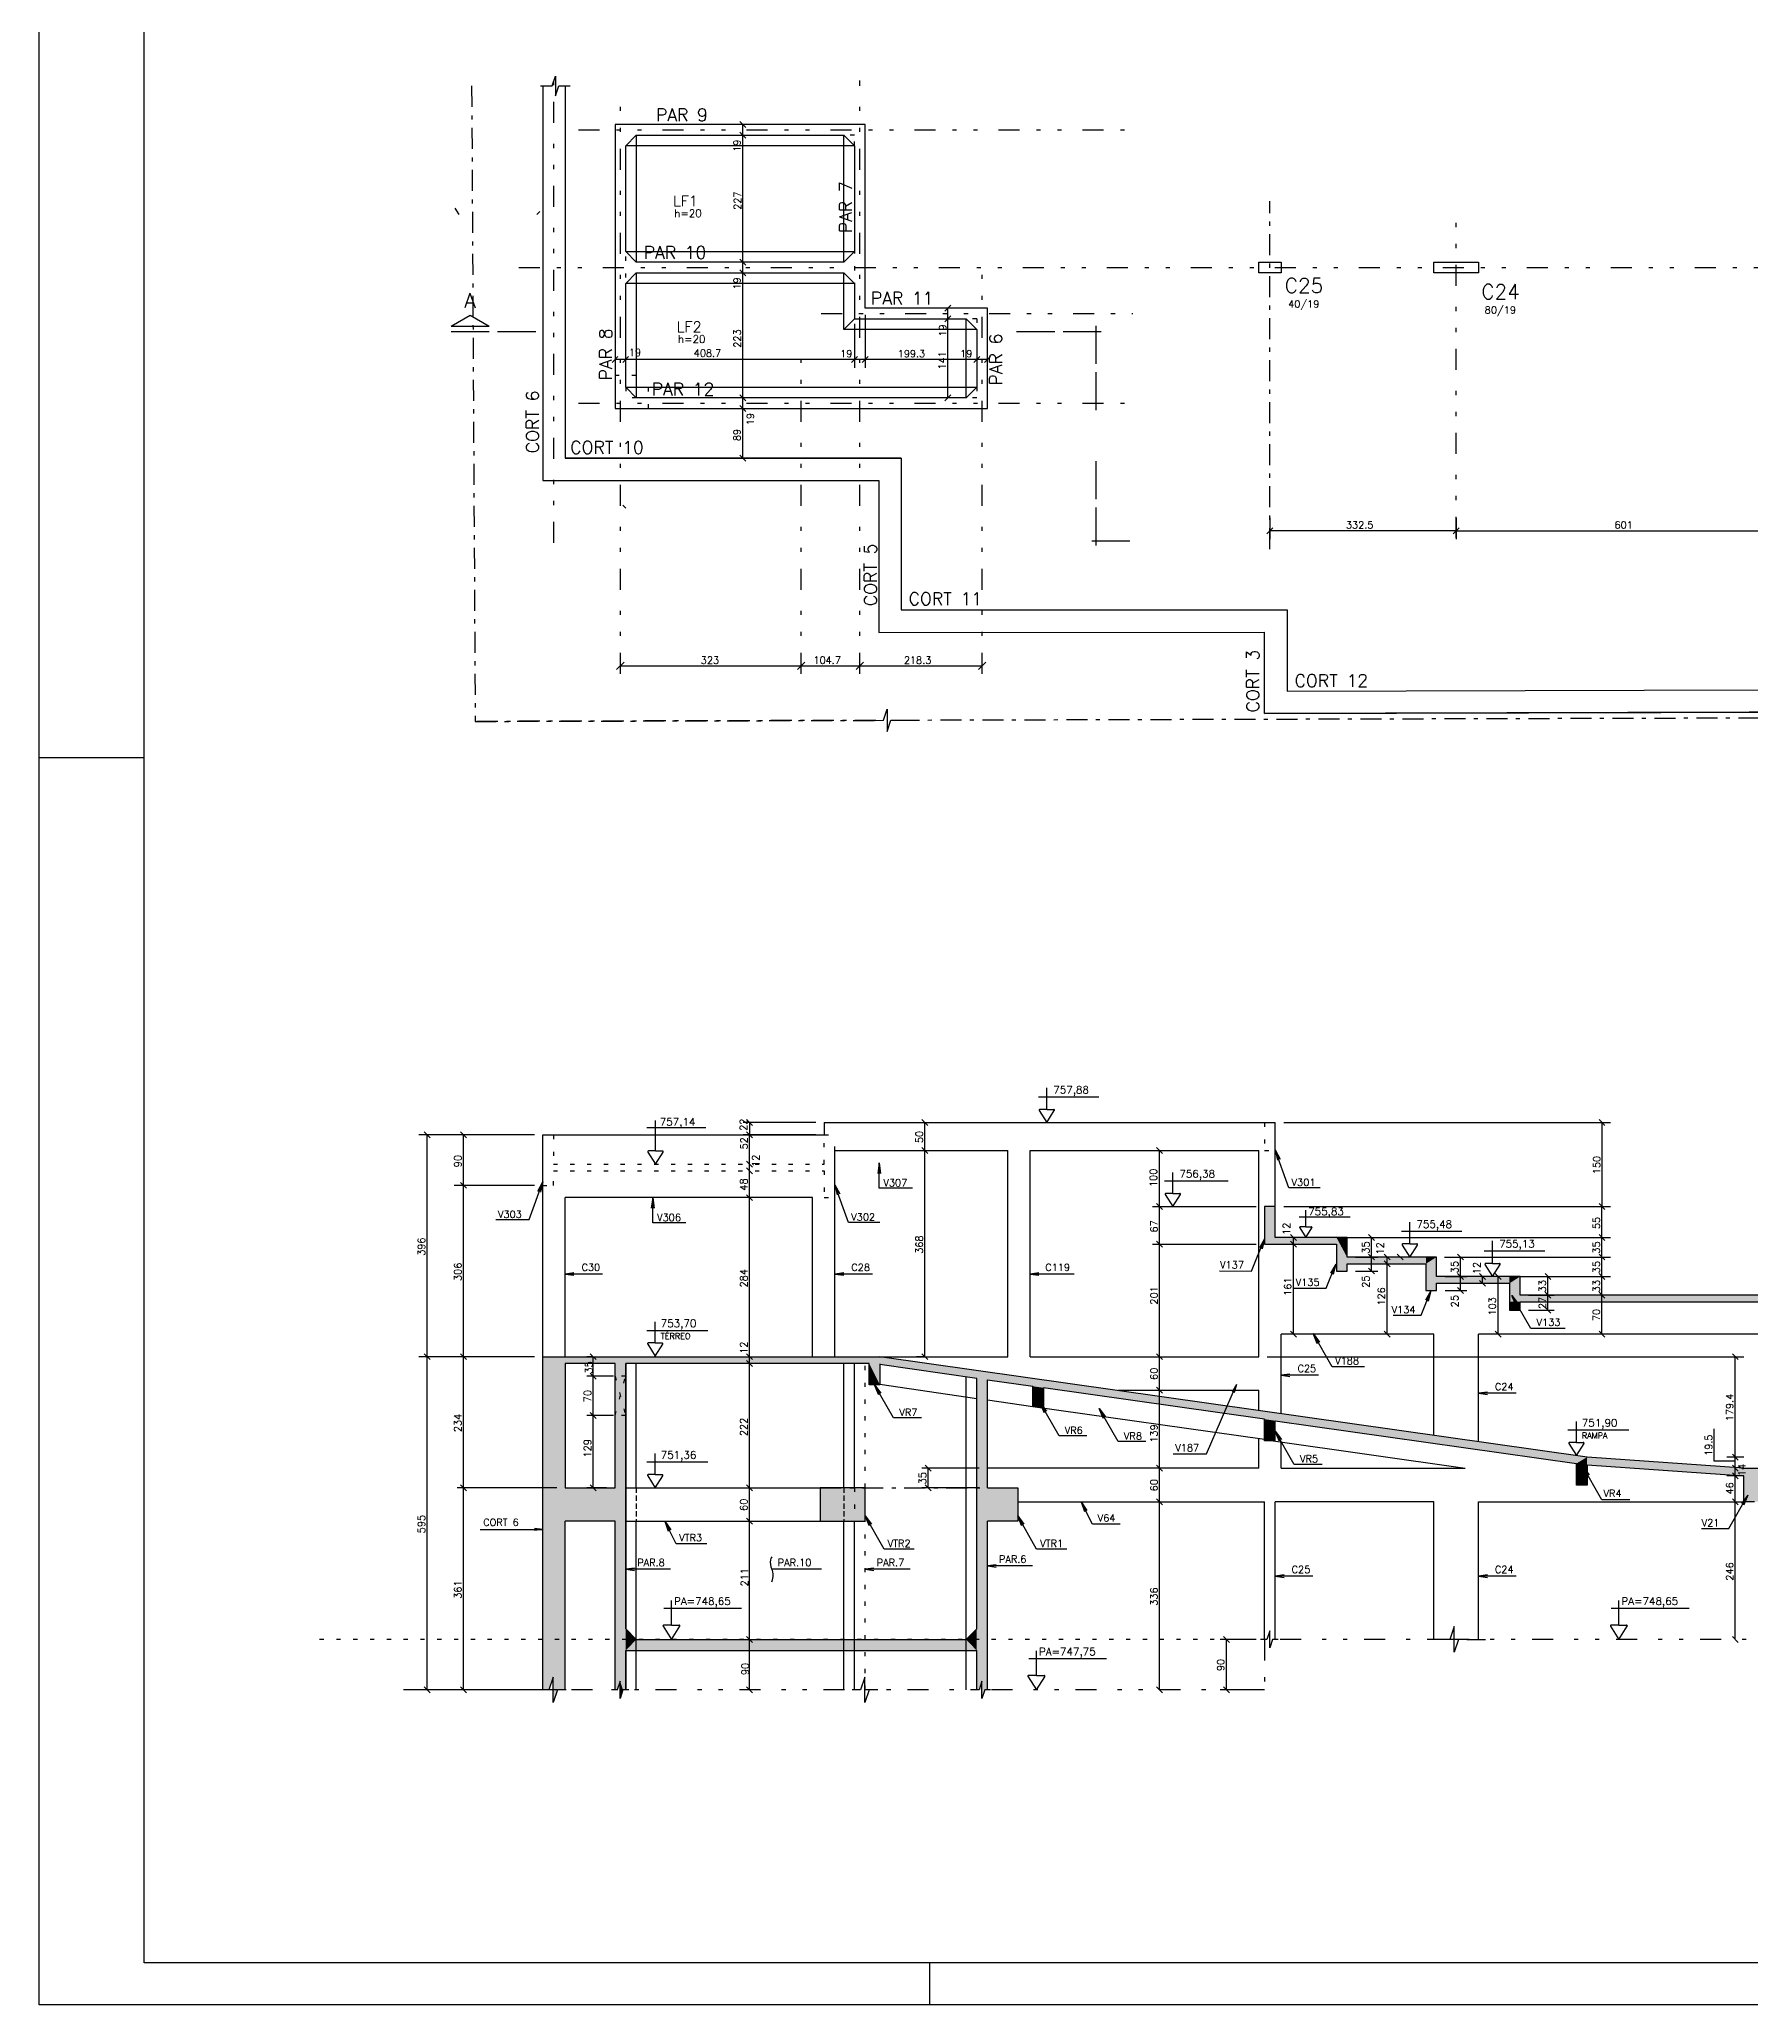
# Model space of a CAD drawing. Extents: x 33964 to 42889, y 0 to 6308.
# Drawn here: x 33964 to 37020, y 0 to 3510 of the extents above; entities that cross this region are included whole.
import ezdxf

# ---------------------------------------------------------------- set-up
doc = ezdxf.new("R2010")
doc.units = 0
doc.header["$LTSCALE"] = 75
doc.header["$MEASUREMENT"] = 0
for name, pattern in [('ESTILO_TQS_0002', [0.4, 0.1, -0.3]), ('ESTILO_TQS_0003', [1, 0.5, -0.2, 0.1, -0.2]), ('ESTILO_TQS_0004', [2, 0.5, -0.4, 0.1, -0.4, 0.1, -0.5]), ('HIDDEN2', [0.1875, 0.125, -0.0625])]:
    doc.linetypes.add(name, pattern=pattern)
doc.layers.get('0').update_dxf_attribs({"color": 3, "linetype": 'CONTINUOUS'})
for name, color, linetype in [('1', 2, 'CONTINUOUS'), ('200', 1, 'HIDDEN2'), ('204', 1, 'ESTILO_TQS_0003'), ('205', 1, 'ESTILO_TQS_0004'), ('210', 7, 'ESTILO_TQS_0002'), ('212', 3, 'CONTINUOUS'), ('213', 3, 'CONTINUOUS'), ('216', 3, 'CONTINUOUS'), ('220', 5, 'CONTINUOUS'), ('221', 1, 'CONTINUOUS'), ('222', 6, 'CONTINUOUS'), ('226', 3, 'CONTINUOUS'), ('228', 7, 'CONTINUOUS'), ('230', 3, 'CONTINUOUS'), ('231', 1, 'CONTINUOUS'), ('233', 6, 'CONTINUOUS'), ('238', 2, 'CONTINUOUS'), ('249', 1, 'CONTINUOUS'), ('250', 1, 'CONTINUOUS'), ('253', 253, 'CONTINUOUS'), ('A-FLOR-LEVL', 7, 'CONTINUOUS')]:
    doc.layers.add(name, color=color, linetype=linetype)
doc.styles.get("Standard").update_dxf_attribs({"font": 'ROMANS.SHX'})

# ---------------------------------------------------------------- blocks, each defined once
blk = doc.blocks.new('LINCOR', base_point=(162860.39586, 45821.60412))
blk.add_lwpolyline([(162860.39586, 45821.60412), (162860.729194, 45821.60412), (162860.89586, 45822.10412), (162860.89586, 45821.10412), (162861.062527, 45821.60412), (162861.39586, 45821.60412)])
blk = doc.blocks.new('LINCORA', base_point=(3614951.505038, 1241043.971349))
for points in [[(3614952.505038, 1241043.971349), (3614952.465926, 1241043.989694), (3614952.427686, 1241044.004137), (3614952.374374, 1241044.019035), (3614952.2854, 1241044.031458), (3614952.187522, 1241044.028093), (3614952.102084, 1241044.010324), (3614952.060624, 1241043.99632), (3614952.005039, 1241043.971349)], [(3614951.505038, 1241043.971349), (3614951.54415, 1241043.953006), (3614951.582391, 1241043.938564), (3614951.635702, 1241043.923666), (3614951.724676, 1241043.911241), (3614951.822554, 1241043.914606), (3614951.907992, 1241043.932375), (3614951.949452, 1241043.94638), (3614952.005038, 1241043.971349)]]:
    blk.add_lwpolyline(points)

msp = doc.modelspace()

# ---------------------------------------------------------------- hatches: boundary and pattern name
at = {"layer": '253', "linetype": 'Continuous'}
h = msp.add_hatch(color=256, dxfattribs=at)
h.dxf.hatch_style = 1
h.paths.add_polyline_path([(36459.3, 1288.3), (36501.9, 1288.3), (36501.9, 1300.3), (36474.3, 1300.3), (36459.3, 1300.3), (36459.3, 1335.3), (36440.3, 1335.3), (36370.9, 1335.3), (36370.9, 1323.3), (36440.3, 1323.3), (36440.3, 1288.3), (36440.3, 1275.3), (36459.3, 1275.3)])
h.paths.add_polyline_path([(36299.3, 1323.3), (36343, 1323.3), (36343, 1335.3), (36314.3, 1335.3), (36299.3, 1335.3), (36299.3, 1370.3), (36280.3, 1370.3), (36203.6, 1370.3), (36203.6, 1358.3), (36280.3, 1358.3), (36280.3, 1323.3), (36280.3, 1310.3), (36299.3, 1310.3)])

# ---------------------------------------------------------------- linework, layer by layer
for p, q in [((33964.1, 0), (33964.1, 6307.5)), ((33964.1, 2227.5), (34151.6, 2227.5)), ((35554.1, 0), (35554.1, 75)), ((42889.1, 0), (33964.1, 0))]:
    msp.add_line(p, q)
at = {"layer": '1'}
for p, q in [((34863.2, 1157.3), (34863.2, 1553.3)), ((36171.2, 1425.3), (36171.2, 1575.3)), ((35384.9, 1157.3), (35384.9, 1525.3)), ((35693.4, 1157.3), (35693.4, 1525.3)), ((35733.4, 1157.3), (35733.4, 1525.3)), ((36141.7, 1157.3), (36141.7, 1525.3)), ((34903.2, 1157.3), (34903.2, 1441.3)), ((35344.9, 1157.3), (35344.9, 1441.3)), ((36181.7, 1055.5), (36181.7, 1197.3)), ((36454.2, 1016.8), (36454.2, 1197.3)), ((36534.2, 1005.4), (36534.2, 1197.3)), ((36141.7, 1061.2), (36141.7, 1097.3)), ((36141.7, 958.3), (36141.7, 1010.7)), ((36181.7, 958.3), (36181.7, 1005)), ((36152.2, 652.3), (36152.2, 898.3)), ((36171.2, 652.3), (36171.2, 898.3)), ((36454.2, 652.3), (36454.2, 898.3)), ((36534.2, 652.3), (36534.2, 898.3))]:
    msp.add_line(p, q, dxfattribs=at)
at = {"layer": '200'}
for p, q in [((35030.2, 923.3), (35030.2, 863.3)), ((35400.8, 923.3), (35400.8, 863.3))]:
    msp.add_line(p, q, dxfattribs=at)
at = {"layer": '204'}
for p, q in [((36161.7, 2599.6), (36161.7, 3220.9)), ((35358.8, 923.3), (35657.2, 923.3))]:
    msp.add_line(p, q, dxfattribs=at)
for points in [[(34736.2, 3426.7), (34742.5, 2291.8), (35458.2, 2293.7), (34742.5, 2291.8)], [(35498.2, 2294.2), (40704.2, 2308.2), (40704.2, 3360.9)]]:
    msp.add_lwpolyline(points, dxfattribs=at)
at = {"layer": '205'}
for p, q in [((34883.2, 2610.6), (34883.2, 3446.9)), ((35001.7, 2377), (35001.7, 3423.5)), ((35429.3, 2377), (35429.3, 3436.6)), ((34927.1, 3348.4), (35914, 3348.4)), ((36494.2, 2619.7), (36494.2, 3205.8)), ((34820.6, 3102.5), (37440.4, 3102.5)), ((35647.7, 2377), (35647.7, 3111.3)), ((35360.2, 3020.4), (35916.9, 3020.4)), ((35324.7, 2377), (35324.7, 2951.7)), ((34927.1, 2860.4), (35915.9, 2860.4)), ((39367.2, 652.3), (36152.2, 652.3)), ((36152.2, 652.3), (36152.2, 562.3)), ((36152.2, 562.3), (34607.5, 562.3))]:
    msp.add_line(p, q, dxfattribs=at)
at = {"layer": '210'}
for p, q in [((35419.8, 3338.9), (35400.8, 3338.9)), ((35419.8, 3319.9), (35419.8, 3338.9)), ((35011.2, 3054.4), (35011.2, 3134.9)), ((35419.8, 3134.9), (35419.8, 3054.4)), ((35638.2, 3010.9), (35619.2, 3010.9)), ((35638.2, 3010.9), (35638.2, 2991.9)), ((34992.2, 2910.4), (35051.7, 2910.4)), ((35011.2, 2888.9), (35011.2, 2869.9)), ((35051.7, 2850.9), (35051.7, 2910.4)), ((35638.2, 2888.9), (35638.2, 2869.9)), ((35030.2, 2869.9), (35011.2, 2869.9)), ((35638.2, 2869.9), (35619.2, 2869.9)), ((35365.9, 1553.3), (35384.9, 1553.3)), ((35384.9, 1525.3), (35384.9, 1553.3)), ((35438.8, 923.3), (35438.8, 1145.3)), ((35011.2, 1122.3), (34992.2, 1122.3)), ((34992.2, 1052.3), (35011.2, 1122.3)), ((34992.2, 1122.3), (35011.2, 1052.3)), ((35011.2, 1052.3), (34992.2, 1052.3)), ((35419.8, 923.3), (35419.8, 863.3)), ((35438.8, 562.3), (35438.8, 863.3)), ((36152.2, 652.3), (34449.1, 652.3))]:
    msp.add_line(p, q, dxfattribs=at)
for points in [[(34882.2, 1553.3), (34882.2, 1501.3), (35365.9, 1501.3), (35365.9, 1553.3)], [(36152.2, 1575.3), (36152.2, 1525.3), (36171.2, 1525.3)], [(34863.2, 1463.3), (34882.2, 1463.3), (34882.2, 1489.3), (35365.9, 1489.3), (35365.9, 1441.3), (35384.9, 1441.3)]]:
    msp.add_lwpolyline(points, dxfattribs=at)
at = {"layer": '216'}
for p, q in [((35214.9, 3363.3), (35225.5, 3352.6)), ((35214.9, 3344.3), (35225.5, 3333.6)), ((35214.9, 3117.3), (35225.5, 3106.6)), ((35214.9, 3098.3), (35225.5, 3087.6)), ((35581.4, 3024.6), (35592, 3035.2)), ((35581.4, 3005.6), (35592, 3016.2)), ((34997.5, 2943.6), (34986.9, 2933)), ((35016.5, 2943.6), (35005.9, 2933)), ((35425.2, 2943.6), (35414.5, 2933)), ((35444.2, 2943.6), (35433.5, 2933)), ((35643.5, 2943.6), (35632.9, 2933)), ((35662.5, 2943.6), (35651.9, 2933)), ((35214.9, 2875.2), (35225.5, 2864.6)), ((35214.9, 2856.2), (35225.5, 2845.6)), ((35581.4, 2864.6), (35592, 2875.2)), ((35214.9, 2767.3), (35225.5, 2756.6)), ((36167, 2637.7), (36156.4, 2627.1)), ((36488.9, 2627.1), (36499.5, 2637.7)), ((36499.5, 2637.7), (36488.9, 2627.1)), ((34995, 2384.3), (35008.3, 2397.6)), ((35318, 2384.3), (35331.3, 2397.6)), ((35422.7, 2384.3), (35436, 2397.6)), ((35641, 2384.3), (35654.3, 2397.6)), ((35227.1, 1580.6), (35237.7, 1570)), ((35550.9, 1570), (35540.3, 1580.6)), ((36749.3, 1580.6), (36759.9, 1570)), ((34662.1, 1548), (34651.5, 1558.6)), ((34727.1, 1548), (34716.5, 1558.6)), ((35237.7, 1548), (35227.1, 1558.6)), ((35227.1, 1558.6), (35237.7, 1548)), ((35550.9, 1520), (35540.3, 1530.6)), ((35970, 1520), (35959.4, 1530.6)), ((35237.7, 1496), (35227.1, 1506.6)), ((35237.7, 1484), (35227.1, 1494.6)), ((34727.1, 1458), (34716.5, 1468.6)), ((35237.7, 1436), (35227.1, 1446.6)), ((35970, 1420), (35959.4, 1430.6)), ((36749.3, 1430.6), (36759.9, 1420)), ((36208.9, 1365), (36198.3, 1375.6)), ((36208.9, 1365), (36198.3, 1375.6)), ((36348.3, 1365), (36337.7, 1375.6)), ((36759.9, 1365), (36749.3, 1375.6)), ((35970, 1353), (35959.4, 1363.6)), ((36208.9, 1353), (36198.3, 1363.6)), ((36348.3, 1330), (36337.7, 1340.6)), ((36348.3, 1330), (36337.7, 1340.6)), ((36376.2, 1330), (36365.6, 1340.6)), ((36399.8, 1330), (36389.1, 1340.6)), ((36507.2, 1330), (36496.6, 1340.6)), ((36759.9, 1330), (36749.3, 1340.6)), ((36348.3, 1305), (36337.7, 1315.6)), ((36376.2, 1318), (36365.6, 1328.6)), ((36507.2, 1295), (36496.6, 1305.6)), ((36507.2, 1295), (36496.6, 1305.6)), ((36546.6, 1295), (36536, 1305.6)), ((36574.4, 1295), (36563.8, 1305.6)), ((36663.5, 1295), (36652.9, 1305.6)), ((36759.9, 1295), (36749.3, 1305.6)), ((36507.2, 1270), (36496.6, 1280.6)), ((36546.6, 1283), (36536, 1293.6)), ((36663.5, 1262), (36652.9, 1272.6)), ((36663.5, 1262), (36652.9, 1272.6)), ((36759.9, 1262), (36749.3, 1272.6)), ((36663.5, 1235), (36652.9, 1245.6)), ((36208.9, 1192), (36198.3, 1202.6)), ((36376.2, 1192), (36365.6, 1202.6)), ((36574.4, 1192), (36563.8, 1202.6)), ((36759.9, 1192), (36749.3, 1202.6)), ((34662.1, 1152), (34651.5, 1162.6)), ((34662.1, 1152), (34651.5, 1162.6)), ((34727.1, 1152), (34716.5, 1162.6)), ((34727.1, 1152), (34716.5, 1162.6)), ((34958.6, 1152), (34948, 1162.6)), ((35237.7, 1152), (35227.1, 1162.6)), ((35550.9, 1152), (35540.3, 1162.6)), ((35550.9, 1152), (35540.3, 1162.6)), ((35970, 1152), (35959.4, 1162.6)), ((36987.4, 1162.6), (36998, 1152)), ((34958.6, 1117), (34948, 1127.6)), ((34958.6, 1117), (34948, 1127.6)), ((35237.7, 1140), (35227.1, 1150.6)), ((35970, 1092), (35959.4, 1102.6)), ((34958.6, 1047), (34948, 1057.6)), ((34958.6, 1047), (34948, 1057.6)), ((36998, 972.6), (36987.4, 983.2)), ((35556.7, 953), (35546.1, 963.6)), ((35970, 953), (35959.4, 963.6)), ((36998, 953), (36987.4, 963.6)), ((36998, 939), (36987.4, 949.6)), ((34727.1, 918), (34716.5, 928.6)), ((34727.1, 918), (34716.5, 928.6)), ((34958.6, 918), (34948, 928.6)), ((35237.7, 918), (35227.1, 928.6)), ((35556.7, 918), (35546.1, 928.6)), ((35970, 893), (35959.4, 903.6)), ((35970, 893), (35959.4, 903.6)), ((36998, 893), (36987.4, 903.6)), ((36998, 893), (36987.4, 903.6)), ((35237.7, 858), (35227.1, 868.6)), ((35237.7, 858), (35227.1, 868.6)), ((35237.7, 647), (35227.1, 657.6)), ((36089.3, 647), (36078.7, 657.6)), ((36998, 647), (36987.4, 657.6)), ((34662.1, 557), (34651.5, 567.6)), ((34727.1, 557), (34716.5, 567.6)), ((35237.7, 557), (35227.1, 567.6)), ((35970, 557), (35959.4, 567.6)), ((36089.3, 557), (36078.7, 567.6))]:
    msp.add_line(p, q, dxfattribs=at)
at = {"layer": '220'}
for p, q in [((36152.2, 2305.9), (40694.2, 2318.2)), ((36171.2, 1425.3), (36152.2, 1425.3)), ((36152.2, 1425.3), (36152.2, 1358.3)), ((36171.2, 1370.3), (36171.2, 1425.3)), ((36280.3, 1370.3), (36171.2, 1370.3)), ((36299.3, 1370.3), (36280.3, 1370.3)), ((36280.3, 1370.3), (36280.3, 1370.3)), ((36299.3, 1335.3), (36299.3, 1370.3)), ((36152.2, 1358.3), (36280.3, 1358.3)), ((36280.3, 1358.3), (36280.3, 1323.3)), ((36440.3, 1335.3), (36299.3, 1335.3)), ((36407.2, 1335.3), (36407.2, 1335.3)), ((36459.3, 1335.3), (36440.3, 1335.3)), ((36459.3, 1300.3), (36459.3, 1335.3)), ((36280.3, 1323.3), (36280.3, 1310.3)), ((36280.3, 1310.3), (36299.3, 1310.3)), ((36299.3, 1323.3), (36440.3, 1323.3)), ((36299.3, 1310.3), (36299.3, 1323.3)), ((36440.3, 1323.3), (36440.3, 1288.3)), ((36589.3, 1300.3), (36459.3, 1300.3)), ((36608.3, 1300.3), (36589.3, 1300.3)), ((36589.3, 1300.3), (36589.3, 1300.3)), ((36608.3, 1267.3), (36608.3, 1300.3)), ((36440.3, 1288.3), (36440.3, 1275.3)), ((36440.3, 1275.3), (36459.3, 1275.3)), ((36459.3, 1288.3), (36589.3, 1288.3)), ((36459.3, 1275.3), (36459.3, 1288.3)), ((36589.3, 1288.3), (36589.3, 1240.3)), ((37902.2, 1267.3), (36608.3, 1267.3)), ((36589.3, 1240.3), (36608.3, 1240.3)), ((36608.3, 1255.3), (37116.2, 1255.3)), ((36608.3, 1240.3), (36608.3, 1255.3)), ((34863.2, 1157.3), (35465.2, 1157.3)), ((34863.2, 562.3), (34863.2, 1157.3)), ((34903.2, 1145.3), (34903.2, 923.3)), ((34992.2, 1145.3), (34903.2, 1145.3)), ((34992.2, 923.3), (34992.2, 1145.3)), ((35446.2, 1145.3), (35011.2, 1145.3)), ((35446.2, 1107.3), (35446.2, 1145.3)), ((36727.9, 977.9), (35465.2, 1157.3)), ((36727.9, 977.9), (35465.2, 1157.3)), ((35465.2, 1144.3), (35465.2, 1107.3)), ((35638.2, 1118.6), (35465.2, 1143.2)), ((35465.2, 1107.3), (35446.2, 1107.3)), ((35638.2, 671.3), (35638.2, 1118.6)), ((35657.2, 923.3), (35657.2, 1115.9)), ((35657.2, 1115.9), (35738.2, 1104.4)), ((35738.2, 1068), (35738.2, 1104.4)), ((35757.2, 1101.7), (35757.2, 1068)), ((36152.2, 1045.6), (35757.2, 1101.7)), ((35757.2, 1068), (35738.2, 1068)), ((36152.2, 1007), (36152.2, 1045.6)), ((36171.2, 1007), (36171.2, 1042.9)), ((36171.2, 1042.9), (36708.9, 966.5)), ((36171.2, 1007), (36152.2, 1007)), ((36708.9, 927.9), (36708.9, 966.5)), ((37007.9, 958.3), (36727.9, 977.9)), ((36727.9, 963.9), (36727.9, 927.9)), ((36727.9, 963.9), (37007.9, 944.3)), ((37007.9, 958.3), (37072.9, 958.3)), ((34903.2, 923.3), (34992.2, 923.3)), ((35657.2, 923.3), (35711.2, 923.3)), ((35711.2, 923.3), (35711.2, 863.3)), ((36727.9, 927.9), (36708.9, 927.9)), ((37007.9, 898.3), (37007.9, 944.3)), ((37026.9, 898.3), (37007.9, 898.3)), ((34992.2, 863.3), (34903.2, 863.3)), ((34903.2, 562.3), (34903.2, 863.3)), ((34992.2, 562.3), (34992.2, 863.3)), ((35711.2, 863.3), (35657.2, 863.3)), ((35657.2, 562.3), (35657.2, 863.3)), ((35030.2, 652.3), (35011.2, 671.3)), ((35619.2, 652.3), (35638.2, 671.3)), ((35011.2, 632.3), (35638.2, 632.3)), ((35030.2, 652.3), (35619.2, 652.3)), ((35638.2, 562.3), (35638.2, 632.3))]:
    msp.add_line(p, q, dxfattribs=at)
for points in [[(34863.2, 3426.7), (34863.2, 2721.9), (35463.2, 2721.9), (35463.2, 2450.9), (36152.2, 2451)], [(34903.2, 3426.7), (34903.2, 2761.9), (35503.2, 2761.9), (34903.2, 2761.9)], [(34992.2, 3357.9), (34992.2, 2850.9), (35657.2, 2850.9), (35657.2, 3029.9), (35438.8, 3029.9), (35438.8, 3357.9), (34992.2, 3357.9)], [(35030.2, 3111.9), (35011.2, 3130.9), (35011.2, 3319.9), (35030.2, 3338.9), (35400.8, 3338.9), (35419.8, 3319.9), (35419.8, 3130.9), (35400.8, 3111.9), (35030.2, 3111.9)], [(35503.2, 2761.9), (35503.2, 2490.9), (36192.2, 2490.9), (36192.2, 2346), (40654.2, 2358.1), (40654.2, 3360.9)], [(40694.2, 3360.9), (40694.2, 2318.2), (36152.2, 2305.9), (36152.2, 2451)], [(35638.2, 2888.9), (35619.2, 2869.9), (35030.2, 2869.9), (35011.2, 2888.9), (35011.2, 3073.9), (35030.2, 3092.9), (35400.8, 3092.9), (35419.8, 3073.9), (35419.8, 3010.9), (35619.2, 3010.9), (35638.2, 2991.9), (35638.2, 2888.9)], [(35011.2, 671.3), (35011.2, 1145.3), (35011.2, 671.3)], [(35438.8, 923.3), (35358.8, 923.3), (35358.8, 863.3), (35438.8, 863.3), (35438.8, 923.3)], [(35011.2, 562.3), (35011.2, 632.3), (35011.2, 562.3)]]:
    msp.add_lwpolyline(points, dxfattribs=at)
at = {"layer": '221'}
for p, q in [((35030.2, 3338.9), (35030.2, 3111.9)), ((35400.8, 3111.9), (35400.8, 3338.9)), ((35419.8, 3319.9), (35011.2, 3319.9)), ((35011.2, 3130.9), (35419.8, 3130.9)), ((35030.2, 3092.9), (35030.2, 2869.9)), ((35400.8, 2991.9), (35400.8, 3092.9)), ((35419.8, 3073.9), (35011.2, 3073.9)), ((35419.8, 3010.9), (35400.8, 2991.9)), ((35638.2, 2991.9), (35400.8, 2991.9)), ((35619.2, 2869.9), (35619.2, 3010.9)), ((35011.2, 2888.9), (35638.2, 2888.9)), ((35030.2, 923.3), (35030.2, 1145.3)), ((35400.8, 923.3), (35400.8, 1145.3)), ((35619.2, 562.3), (35619.2, 1121.3)), ((35030.2, 562.3), (35030.2, 863.3)), ((35400.8, 562.3), (35400.8, 863.3)), ((36467.8, 652.3), (36444.8, 652.3)), ((36513.5, 652.3), (36546.7, 652.3))]:
    msp.add_line(p, q, dxfattribs=at)
for points in [[(34859, 3426.7), (34880.2, 3426.7), (34886.1, 3444.3), (34886.1, 3409), (34892, 3426.7), (34911.9, 3426.7)], [(36251.2, 1459.1), (36195.5, 1459.1), (36171.2, 1526.5), (36179.8, 1509.9), (36171.2, 1526.5), (36175.2, 1508.2)], [(35523.1, 1458.3), (35463.7, 1458.3), (35463.7, 1503.3), (35466.2, 1484.7), (35463.7, 1503.3), (35461.3, 1484.7)], [(34779.3, 1402.1), (34838.8, 1402.1), (34863.2, 1469.5), (34854.6, 1452.9), (34863.2, 1469.5), (34859.2, 1451.2)], [(35118.8, 1396.3), (35059.5, 1396.3), (35059.5, 1441.3), (35061.9, 1422.7), (35059.5, 1441.3), (35057, 1422.7)], [(35465, 1397.1), (35409.3, 1397.1), (35384.9, 1464.5), (35393.5, 1447.9), (35384.9, 1464.5), (35388.9, 1446.2)], [(36071.6, 1310.4), (36128.7, 1309.9), (36152.2, 1368), (36147.5, 1349.9), (36152.2, 1368), (36142.9, 1351.7)], [(36203.3, 1279.5), (36262, 1279.5), (36279.3, 1322.8), (36274.7, 1304.6), (36279.3, 1322.8), (36270.1, 1306.5)], [(36381.5, 1231.5), (36431.5, 1231.5), (36448.8, 1274.8), (36444.2, 1256.6), (36448.8, 1274.8), (36439.6, 1258.5)], [(36688.9, 1207.4), (36627.4, 1207.4), (36593.4, 1266.7), (36600.5, 1249.3), (36593.4, 1266.7), (36604.8, 1251.8)], [(36330.5, 1139.1), (36272.8, 1139.1), (36238.8, 1198.4), (36245.9, 1181), (36238.8, 1198.4), (36250.2, 1183.5)], [(35539.2, 1048), (35489.7, 1048), (35455.7, 1107.3), (35462.8, 1089.9), (35455.7, 1107.3), (35467.1, 1092.4)], [(35989.1, 983.6), (36048.6, 983.6), (36101.7, 1107.5), (36097.7, 1093.1), (36101.7, 1107.5), (36094.1, 1094.6)], [(35834.6, 1015.8), (35785.1, 1015.8), (35751.1, 1075.1), (35758.3, 1057.7), (35751.1, 1075.1), (35762.5, 1060.2)], [(35940.2, 1005.6), (35890.7, 1005.6), (35856.7, 1064.8), (35863.8, 1047.5), (35856.7, 1064.8), (35868.1, 1049.9)], [(36254.7, 964.9), (36205.1, 964.9), (36171.2, 1024.1), (36178.3, 1006.8), (36171.2, 1024.1), (36182.5, 1009.2)], [(36804.1, 901.7), (36754.6, 901.7), (36720.6, 961), (36727.8, 943.7), (36720.6, 961), (36732, 946.1)], [(35894.2, 858.2), (35844.6, 858.2), (35824.5, 898.3), (35835, 882.8), (35824.5, 898.3), (35830.7, 880.6)], [(36932.4, 850.6), (36981.1, 850.6), (37015.1, 909.8), (37008, 892.5), (37015.1, 909.8), (37003.7, 894.9)], [(35155.9, 823.2), (35101.3, 823.2), (35081.1, 863.3), (35091.7, 847.8), (35081.1, 863.3), (35087.3, 845.6)], [(35526.5, 813.7), (35472.8, 813.7), (35438.8, 872.9), (35446, 855.6), (35438.8, 872.9), (35450.2, 858)], [(35798.8, 813.7), (35745.1, 813.7), (35711.2, 872.9), (35718.3, 855.6), (35711.2, 872.9), (35722.5, 858)]]:
    msp.add_lwpolyline(points, dxfattribs=at)
at = {"layer": '222'}
for p, q in [((34151.6, 75), (34151.6, 6232.5)), ((42814.1, 75), (34151.6, 75))]:
    msp.add_line(p, q, dxfattribs=at)
for points in [[(36141.7, 3112), (36181.7, 3112), (36181.7, 3093), (36141.7, 3093), (36141.7, 3112)], [(36454.2, 3112), (36534.2, 3112), (36534.2, 3093), (36454.2, 3093), (36454.2, 3112)]]:
    msp.add_lwpolyline(points, dxfattribs=at)
at = {"layer": '226'}
for p, q in [((34699.4, 2997.8), (34733.5, 3017.6)), ((34699.4, 2997.8), (34767.6, 2997.8)), ((34733.5, 3017.6), (34767.6, 2997.8))]:
    msp.add_line(p, q, dxfattribs=at)
at = {"layer": '228'}
for p, q in [((34699.4, 2988.4), (34767.6, 2988.4)), ((34782.2, 2988.4), (34850.5, 2988.4)), ((35709.4, 2988.4), (35777.6, 2988.4)), ((35792.2, 2988.4), (35860.5, 2988.4)), ((35851.4, 2930.3), (35851.4, 2998.6)), ((35851.4, 2847.4), (35851.4, 2915.7)), ((35851.4, 2688.7), (35851.4, 2756.9)), ((35851.4, 2605.8), (35851.4, 2674.1)), ((35843.4, 2614.4), (35911.6, 2614.4))]:
    msp.add_line(p, q, dxfattribs=at)
at = {"layer": '230'}
for p, q in [((34863.2, 1553.3), (35365.9, 1553.3)), ((35365.9, 1575.3), (36171.2, 1575.3)), ((35365.9, 1575.3), (35365.9, 1553.3)), ((35384.9, 1525.3), (35693.4, 1525.3)), ((35733.4, 1525.3), (36141.7, 1525.3)), ((35344.9, 1441.3), (34903.2, 1441.3)), ((36454.2, 1197.3), (36181.7, 1197.3)), ((37055.2, 1197.3), (36534.2, 1197.3)), ((35419.8, 923.3), (35419.8, 1145.3)), ((35446.2, 1157.3), (35693.4, 1157.3)), ((35733.4, 1157.3), (36141.7, 1157.3)), ((35638.2, 1082.2), (35465.2, 1107.9)), ((35890.6, 1097.3), (36141.7, 1097.3)), ((35738.2, 1068), (35657.2, 1079.5)), ((36152.2, 1009.2), (35738.2, 1068)), ((36167.6, 1007), (36510.4, 958.3)), ((36141.7, 958.3), (35657.2, 958.3)), ((36181.7, 958.3), (36510.4, 958.3)), ((35011.2, 923.3), (35358.8, 923.3)), ((35711.2, 898.3), (36152.2, 898.3)), ((36454.2, 898.3), (36171.2, 898.3)), ((36534.2, 898.3), (37007.9, 898.3)), ((35011.2, 863.3), (35358.8, 863.3)), ((35419.8, 562.3), (35419.8, 863.3))]:
    msp.add_line(p, q, dxfattribs=at)
at = {"layer": '231'}
for p, q in [((35748.1, 1621.3), (35856.1, 1621.3)), ((35763.1, 1598.8), (35763.1, 1637.4)), ((35749.5, 1596.7), (35763.1, 1575.3)), ((35763.1, 1598.8), (35750.7, 1598.8)), ((35763.1, 1598.8), (35775.5, 1598.8)), ((35763.1, 1575.3), (35776.6, 1596.7)), ((35048.8, 1566.7), (35154.2, 1566.7)), ((35064.4, 1524.8), (35064.4, 1579.2)), ((35050.8, 1522.7), (35064.4, 1501.3)), ((35064.4, 1524.8), (35052, 1524.8)), ((35064.4, 1524.8), (35076.8, 1524.8)), ((35064.4, 1501.3), (35077.9, 1522.7)), ((35988.3, 1448.8), (35988.3, 1486.3)), ((35973.3, 1471.3), (36087.2, 1471.3)), ((35974.7, 1446.7), (35988.3, 1425.3)), ((35988.3, 1448.8), (35975.9, 1448.8)), ((35988.3, 1448.8), (36000.7, 1448.8)), ((35988.3, 1425.3), (36001.8, 1446.7)), ((36213.8, 1407.1), (36304.9, 1407.1)), ((36225.8, 1389.1), (36225.8, 1419.1)), ((36214.9, 1387.4), (36225.8, 1370.3)), ((36225.7, 1389.1), (36215.8, 1389.1)), ((36225.8, 1389.1), (36235.7, 1389.1)), ((36225.8, 1370.3), (36236.6, 1387.4)), ((36396.6, 1381.3), (36504.6, 1381.3)), ((36411.6, 1358.8), (36411.6, 1397.4)), ((36398, 1356.7), (36411.6, 1335.3)), ((36411.6, 1358.8), (36399.2, 1358.8)), ((36411.6, 1358.8), (36424, 1358.8)), ((36411.6, 1335.3), (36425.2, 1356.7)), ((36544.3, 1346.3), (36652.3, 1346.3)), ((36559.3, 1323.3), (36559.3, 1364.4)), ((36545.7, 1321.7), (36559.3, 1300.3)), ((36559.3, 1323.8), (36546.9, 1323.8)), ((36559.3, 1323.8), (36571.7, 1323.8)), ((36559.3, 1300.3), (36572.8, 1321.7)), ((35049, 1204.3), (35157.7, 1204.3)), ((35064, 1181.8), (35064, 1219.3)), ((35050.5, 1179.7), (35064, 1158.3)), ((35064, 1181.8), (35051.6, 1181.8)), ((35064, 1181.8), (35076.4, 1181.8)), ((35064, 1158.3), (35077.6, 1179.7)), ((36693.9, 1026.6), (36802.6, 1026.6)), ((36708.9, 1004.1), (36708.9, 1041.6)), ((35064, 946.8), (35064, 984.3)), ((36695.3, 1002), (36708.9, 980.6)), ((36708.9, 1004.1), (36696.5, 1004.1)), ((36708.9, 1004.1), (36721.3, 1004.1)), ((36708.9, 980.6), (36722.5, 1002)), ((35049, 969.3), (35157.7, 969.3)), ((35050.5, 944.7), (35064, 923.3)), ((35064, 946.8), (35051.6, 946.8)), ((35064, 946.8), (35076.4, 946.8)), ((35064, 923.3), (35077.6, 944.7)), ((35079.3, 708.1), (35218.3, 708.1)), ((35092.9, 678.1), (35092.9, 721.8)), ((36771.1, 708.1), (36910.1, 708.1)), ((36784.7, 678.1), (36784.7, 721.8)), ((35078, 675.8), (35092.9, 652.3)), ((35092.9, 678.1), (35079.3, 678.1)), ((35092.9, 678.1), (35106.6, 678.1)), ((35092.9, 652.3), (35107.8, 675.8)), ((36769.8, 675.8), (36784.7, 652.3)), ((36784.7, 678.1), (36771.1, 678.1)), ((36784.7, 678.1), (36798.4, 678.1)), ((36784.7, 652.3), (36799.7, 675.8)), ((35730.9, 618.1), (35870, 618.1)), ((35744.6, 588.1), (35744.6, 631.8)), ((35729.7, 585.8), (35744.6, 562.3)), ((35744.6, 588.1), (35730.9, 588.1)), ((35744.6, 588.1), (35758.3, 588.1)), ((35744.6, 562.3), (35759.5, 585.8))]:
    msp.add_line(p, q, dxfattribs=at)
for centre, radius, start, end in [((35750.7, 1597.4), 1.36, 90, 212.377), ((35775.5, 1597.4), 1.36, 327.6277, 90), ((35052, 1523.4), 1.36, 90, 212.377), ((35076.8, 1523.4), 1.36, 327.6277, 90), ((35975.9, 1447.4), 1.36, 90, 212.377), ((36000.7, 1447.4), 1.36, 327.6277, 90), ((36215.8, 1388), 1.09, 90, 212.377), ((36235.7, 1388), 1.09, 327.6277, 90), ((36399.2, 1357.4), 1.36, 90, 212.377), ((36424, 1357.4), 1.36, 327.6277, 90), ((36546.9, 1322.4), 1.36, 90, 212.377), ((36571.7, 1322.4), 1.36, 327.6277, 90), ((35051.6, 1180.4), 1.36, 90, 212.377), ((35076.4, 1180.4), 1.36, 327.6277, 90), ((36696.5, 1002.7), 1.36, 90, 212.377), ((36721.3, 1002.7), 1.36, 327.6277, 90), ((35051.6, 945.4), 1.36, 90, 212.377), ((35076.4, 945.4), 1.36, 327.6277, 90), ((35079.3, 676.6), 1.5, 90, 212.377), ((35106.6, 676.6), 1.5, 327.6277, 90), ((36771.1, 676.6), 1.5, 90, 212.377), ((36798.4, 676.6), 1.5, 327.6277, 90), ((35730.9, 586.6), 1.5, 90, 212.377), ((35758.3, 586.6), 1.5, 327.6277, 90)]:
    msp.add_arc(centre, radius, start, end, dxfattribs=at)
at = {"layer": '249'}
msp.add_line((35361, 777.7), (35272.1, 777.7), dxfattribs=at)
for points in [[(34970.1, 1304.8), (34903.2, 1304.8), (34918.9, 1306.9), (34903.2, 1304.8), (34918.9, 1302.7)], [(35451.8, 1304.8), (35384.9, 1304.8), (35400.6, 1306.9), (35384.9, 1304.8), (35400.6, 1302.7)], [(35811.8, 1304.8), (35733.4, 1304.8), (35749.1, 1306.9), (35733.4, 1304.8), (35749.1, 1302.7)], [(36248.6, 1124.2), (36181.7, 1124.2), (36197.4, 1126.3), (36181.7, 1124.2), (36197.4, 1122.1)], [(36601.1, 1091.9), (36534.2, 1091.9), (36549.9, 1093.9), (36534.2, 1091.9), (36549.9, 1089.8)], [(34751.2, 848.6), (34863.2, 848.6), (34848.3, 850.6), (34863.2, 848.6), (34848.3, 846.7)], [(35091.5, 777.7), (35011.2, 777.7), (35026.9, 779.7), (35011.2, 777.7), (35026.9, 775.6)], [(35519.2, 777.7), (35438.8, 777.7), (35454.6, 779.7), (35438.8, 777.7), (35454.6, 775.6)], [(35737.5, 783.7), (35657.2, 783.7), (35672.9, 785.7), (35657.2, 783.7), (35672.9, 781.6)], [(36238.1, 765.3), (36171.2, 765.3), (36186.9, 767.4), (36171.2, 765.3), (36186.9, 763.2)], [(36601.1, 765.3), (36534.2, 765.3), (36549.9, 767.4), (36534.2, 765.3), (36549.9, 763.2)]]:
    msp.add_lwpolyline(points, dxfattribs=at)
at = {"layer": '250'}
for p, q in [((35220.2, 3338.9), (35220.2, 3357.9)), ((35220.2, 3092.4), (35220.2, 3338.9)), ((34706.3, 3208.3), (34713.5, 3197)), ((34857.9, 3202.6), (34852.3, 3197)), ((35220.2, 3092.9), (35220.2, 3111.9)), ((35220.2, 2869.9), (35220.2, 3096.9)), ((35586.7, 3010.9), (35586.7, 3029.9)), ((35419.8, 3001.9), (35419.8, 2923.3)), ((35438.8, 3017.9), (35438.8, 2923.3)), ((35586.7, 2869.9), (35586.7, 3010.9)), ((35011.2, 2938.3), (34992.2, 2938.3)), ((35419.8, 2938.3), (35011.2, 2938.3)), ((35438.8, 2938.3), (35419.8, 2938.3)), ((35638.2, 2938.3), (35438.8, 2938.3)), ((35657.2, 2938.3), (35638.2, 2938.3)), ((35220.2, 2850.9), (35220.2, 2869.9)), ((35220.2, 2761.9), (35220.2, 2850.9)), ((35006.1, 2678.3), (35011.7, 2672.7)), ((36161.7, 2655.6), (36161.7, 2617.4)), ((36494.2, 2654.9), (36494.2, 2617.4)), ((36494.2, 2632.4), (36161.7, 2632.4)), ((36494.2, 2632.4), (37095.2, 2632.4)), ((35001.7, 2391), (35324.7, 2391)), ((35324.7, 2391), (35429.3, 2391)), ((35429.3, 2391), (35647.7, 2391)), ((34848.2, 1553.3), (34641.8, 1553.3)), ((34656.8, 1157.3), (34656.8, 1553.3)), ((34721.8, 1463.3), (34721.8, 1553.3)), ((35350.9, 1575.3), (35221.1, 1575.3)), ((35350.9, 1553.3), (35221.1, 1553.3)), ((35232.4, 1575.3), (35232.4, 1553.3)), ((35232.4, 1501.3), (35232.4, 1553.3)), ((35545.6, 1525.3), (35545.6, 1575.3)), ((36186.2, 1575.3), (36769.6, 1575.3)), ((36754.6, 1575.3), (36754.6, 1425.3)), ((35545.6, 1157.3), (35545.6, 1525.3)), ((35964.7, 1425.3), (35964.7, 1525.3)), ((35232.4, 1489.3), (35232.4, 1501.3)), ((35232.4, 1441.3), (35232.4, 1489.3)), ((34848.2, 1463.3), (34705.2, 1463.3)), ((34721.8, 1157.3), (34721.8, 1463.3)), ((35232.4, 1157.3), (35232.4, 1441.3)), ((35951.9, 1425.3), (36137.2, 1425.3)), ((35964.7, 1358.3), (35964.7, 1425.3)), ((36186.2, 1425.3), (36769.6, 1425.3)), ((36754.6, 1370.3), (36754.6, 1425.3)), ((36203.6, 1358.3), (36203.6, 1370.3)), ((36203.6, 1197.3), (36203.6, 1370.3)), ((36294.3, 1370.3), (36769.6, 1370.3)), ((36343, 1335.3), (36343, 1370.3)), ((36754.6, 1335.3), (36754.6, 1370.3)), ((35951.9, 1358.3), (36137.2, 1358.3)), ((35964.7, 1267.3), (35964.7, 1358.3)), ((36314.3, 1335.3), (36354.2, 1335.3)), ((36343, 1310.3), (36343, 1335.3)), ((36370.9, 1323.3), (36370.9, 1335.3)), ((36370.9, 1197.3), (36370.9, 1335.3)), ((36425.6, 1335.3), (36424.1, 1335.3)), ((36473.4, 1335.3), (36769.6, 1335.3)), ((36501.9, 1300.3), (36501.9, 1335.3)), ((36511.5, 1335.3), (36514.2, 1335.3)), ((36754.6, 1300.3), (36754.6, 1335.3)), ((36314.3, 1310.3), (36354.2, 1310.3)), ((36474.3, 1300.3), (36513.2, 1300.3)), ((36501.9, 1275.3), (36501.9, 1300.3)), ((36541.3, 1288.3), (36541.3, 1300.3)), ((36569.1, 1197.3), (36569.1, 1300.3)), ((36604.3, 1300.3), (36769.6, 1300.3)), ((36643.4, 1300.3), (36647, 1300.3)), ((36658.2, 1267.3), (36658.2, 1300.3)), ((36754.6, 1267.3), (36754.6, 1300.3)), ((35964.7, 1157.3), (35964.7, 1267.3)), ((36474.3, 1275.3), (36513.2, 1275.3)), ((36623.3, 1267.3), (36669.5, 1267.3)), ((36658.2, 1240.3), (36658.2, 1267.3)), ((36754.6, 1197.3), (36754.6, 1267.3)), ((36623.3, 1240.3), (36669.5, 1240.3)), ((34848.2, 1157.3), (34641.8, 1157.3)), ((34848.2, 1157.3), (34645.5, 1157.3)), ((34656.8, 562.3), (34656.8, 1157.3)), ((34775.6, 1157.3), (34710.5, 1157.3)), ((34721.8, 923.3), (34721.8, 1157.3)), ((34951, 1157.3), (34942.1, 1157.3)), ((34953.3, 1122.3), (34953.3, 1157.3)), ((35232.4, 1145.3), (35232.4, 1157.3)), ((35232.4, 923.3), (35232.4, 1145.3)), ((35545.5, 1157.3), (35530.6, 1157.3)), ((35964.7, 1097.3), (35964.7, 1157.3)), ((36156.7, 1157.3), (37007.7, 1157.3)), ((36992.7, 973.6), (36992.7, 1157.3)), ((34989.4, 1122.3), (34942.1, 1122.3)), ((34953.3, 1052.3), (34953.3, 1122.3)), ((35956.2, 1097.3), (35973.1, 1097.3)), ((35964.7, 958.3), (35964.7, 1097.3)), ((34989.4, 1052.3), (34942.1, 1052.3)), ((34989.4, 1052.3), (34942.1, 1052.3)), ((34953.3, 923.3), (34953.3, 1052.3)), ((36955.1, 970.7), (36955.1, 1028.7)), ((35642.2, 958.3), (35540.2, 958.3)), ((35551.4, 923.3), (35551.4, 958.3)), ((35964.7, 898.3), (35964.7, 958.3)), ((36992.7, 970.7), (36955.1, 970.7)), ((37007.9, 977.9), (36977.7, 977.9)), ((36992.7, 958.3), (36992.7, 973.6)), ((36992.7, 943.3), (36992.7, 958.3)), ((34888.2, 923.3), (34710.5, 923.3)), ((34721.8, 562.3), (34721.8, 923.3)), ((34977.2, 923.3), (34942.1, 923.3)), ((35232.4, 863.3), (35232.4, 923.3)), ((35642.2, 923.3), (35540.2, 923.3)), ((37007.9, 944.3), (36977.7, 944.3)), ((36992.7, 912.3), (36992.7, 943.3)), ((35964.7, 562.3), (35964.7, 898.3)), ((36992.7, 898.3), (36992.7, 912.3)), ((36992.7, 652.3), (36992.7, 898.3)), ((35232.4, 562.3), (35232.4, 863.3)), ((36137.2, 652.3), (36072.8, 652.3)), ((36084, 562.3), (36084, 652.3)), ((34848.2, 562.3), (34645.5, 562.3)), ((34888.2, 562.3), (34710.5, 562.3)), ((36137.2, 562.3), (36072.8, 562.3))]:
    msp.add_line(p, q, dxfattribs=at)
at = {"layer": '253'}
for points in [[(36152.2, 1358.3), (36171.2, 1370.3), (36171.2, 1425.3)], [(36171.2, 1425.3), (36152.2, 1425.3), (36152.2, 1358.3)], [(36280.3, 1358.3), (36171.2, 1370.3), (36152.2, 1358.3)], [(36280.3, 1358.3), (36280.3, 1370.3), (36171.2, 1370.3)], [(36280.3, 1323.3), (36280.3, 1370.3), (36280.3, 1358.3)], [(36280.3, 1370.3), (36280.3, 1370.3), (36280.3, 1323.3)], [(36299.3, 1335.3), (36280.3, 1370.3), (36280.3, 1323.3)], [(36299.3, 1335.3), (36299.3, 1370.3), (36280.3, 1370.3)], [(36280.3, 1323.3), (36440.3, 1323.3), (36299.3, 1335.3)], [(36440.3, 1323.3), (36440.3, 1335.3), (36299.3, 1335.3)], [(36440.3, 1335.3), (36440.3, 1335.3), (36299.3, 1335.3)], [(36459.3, 1300.3), (36459.3, 1335.3), (36440.3, 1288.3)], [(36440.3, 1288.3), (36459.3, 1335.3), (36440.3, 1323.3)], [(36459.3, 1335.3), (36440.3, 1335.3), (36440.3, 1323.3)], [(36589.3, 1288.3), (36459.3, 1300.3), (36440.3, 1288.3)], [(36589.3, 1300.3), (36459.3, 1300.3), (36589.3, 1288.3)], [(36589.3, 1300.3), (36589.3, 1300.3), (36459.3, 1300.3)], [(36608.3, 1300.3), (36589.3, 1300.3), (36589.3, 1288.3)], [(36608.3, 1300.3), (36589.3, 1255.3), (36608.3, 1267.3)], [(36589.3, 1288.3), (36589.3, 1255.3), (36608.3, 1300.3)], [(36589.3, 1255.3), (37116.2, 1255.3), (36608.3, 1267.3)], [(36608.3, 1267.3), (37116.2, 1255.3), (37902.2, 1267.3)], [(36589.3, 1240.3), (36589.3, 1255.3), (36608.3, 1255.3)], [(36589.3, 1240.3), (36608.3, 1255.3), (36608.3, 1240.3)], [(34903.2, 1145.3), (35465.2, 1157.3), (34863.2, 1157.3)], [(34903.2, 1145.3), (34863.2, 1157.3), (34863.2, 562.3)], [(34903.2, 1145.3), (34863.2, 562.3), (34874.2, 562.3)], [(34903.2, 1145.3), (34874.2, 562.3), (34881.8, 585.2)], [(34903.2, 1145.3), (34881.8, 585.2), (34889.4, 562.3)], [(34903.2, 1145.3), (34889.4, 562.3), (34903.2, 562.3)], [(34903.2, 1145.3), (35446.2, 1145.3), (35465.2, 1157.3)], [(35011.2, 1145.3), (34992.2, 1145.3), (34992.2, 923.3)], [(35011.2, 1145.3), (34992.2, 923.3), (34992.2, 863.3)], [(35011.2, 1145.3), (34992.2, 863.3), (34992.2, 562.3)], [(35011.2, 1145.3), (34992.2, 562.3), (34996.3, 562.3)], [(35011.2, 1145.3), (34996.3, 562.3), (35001.4, 577.5)], [(35011.2, 1145.3), (35001.4, 577.5), (35006.4, 562.3)], [(35011.2, 1145.3), (35006.4, 562.3), (35011.2, 562.3)], [(35446.2, 1145.3), (35465.2, 1107.3), (35465.2, 1157.3)], [(35446.2, 1145.3), (35446.2, 1107.3), (35465.2, 1107.3)], [(35465.2, 1144.3), (35465.2, 1157.3), (35638.2, 1118.6)], [(35465.2, 1157.3), (36727.9, 977.9), (35638.2, 1118.6)], [(35657.2, 1115.9), (35638.2, 1118.6), (36727.9, 977.9)], [(35642.3, 562.3), (35638.2, 1118.6), (35657.2, 1115.9)], [(35642.3, 562.3), (35638.2, 562.3), (35638.2, 1118.6)], [(35642.3, 562.3), (35657.2, 1115.9), (35647.4, 577.5)], [(35647.4, 547), (35657.2, 1115.9), (35652.4, 562.3)], [(35657.2, 1115.9), (35647.4, 547), (35647.4, 577.5)], [(35657.2, 1115.9), (35657.2, 923.3), (35652.4, 562.3)], [(35657.2, 1115.9), (36727.9, 977.9), (35738.2, 1104.4)], [(35738.2, 1104.4), (35757.2, 1101.7), (35738.2, 1068)], [(35738.2, 1104.4), (36727.9, 977.9), (35757.2, 1101.7)], [(35738.2, 1068), (35757.2, 1101.7), (35757.2, 1068)], [(35757.2, 1101.7), (36727.9, 977.9), (36708.9, 966.5)], [(36152.2, 1007), (36152.2, 1045.6), (36171.2, 1042.9)], [(36152.2, 1007), (36171.2, 1042.9), (36171.2, 1007)], [(36152.2, 1007), (36171.2, 1007), (36152.2, 1007)], [(36708.9, 966.5), (36727.9, 977.9), (36727.9, 963.9)], [(36727.9, 927.9), (36708.9, 966.5), (36727.9, 963.9)], [(36708.9, 966.5), (36727.9, 927.9), (36708.9, 927.9)], [(36727.9, 963.9), (36727.9, 977.9), (37007.9, 944.3)], [(36727.9, 977.9), (37007.9, 958.3), (37007.9, 944.3)], [(37007.9, 944.3), (37007.9, 958.3), (37007.9, 898.3)], [(37007.9, 958.3), (37072.9, 912.3), (37007.9, 898.3)], [(37072.9, 912.3), (37007.9, 958.3), (37072.9, 958.3)], [(34903.2, 923.3), (34903.2, 863.3), (34992.2, 863.3)], [(34903.2, 923.3), (34992.2, 863.3), (34992.2, 923.3)], [(35358.8, 923.3), (35358.8, 863.3), (35438.8, 863.3)], [(35358.8, 923.3), (35438.8, 863.3), (35438.8, 923.3)], [(35358.8, 923.3), (35438.8, 923.3), (35358.8, 923.3)], [(35652.4, 562.3), (35657.2, 923.3), (35657.2, 863.3)], [(35657.2, 923.3), (35711.2, 923.3), (35657.2, 863.3)], [(35657.2, 863.3), (35711.2, 923.3), (35711.2, 863.3)], [(37007.9, 898.3), (37072.9, 912.3), (37127.9, 898.3)], [(35652.4, 562.3), (35657.2, 863.3), (35657.5, 562.3)], [(35030.2, 652.3), (35011.2, 632.3), (35011.2, 671.3)], [(35638.2, 632.3), (35619.2, 652.3), (35638.2, 671.3)], [(35638.2, 632.3), (35011.2, 632.3), (35030.2, 652.3)], [(35638.2, 632.3), (35030.2, 652.3), (35619.2, 652.3)], [(34889.4, 562.3), (34881.8, 585.2), (34881.8, 539.4)], [(35006.4, 562.3), (35001.4, 577.5), (35001.4, 547)]]:
    msp.add_solid(points, dxfattribs=at)
at = {"layer": 'A-FLOR-LEVL'}
msp.add_line((36727.9, 963.9), (36727.9, 963.9), dxfattribs=at)

# ---------------------------------------------------------------- block references
at = {"layer": '204', "xscale": 40.002889, "yscale": 40.002889, "rotation": 0.6885819999999999}
msp.add_blockref('LINCOR', (35458.2, 2293.7), dxfattribs=at)
at = {"layer": '221', "rotation": 180}
for p, xscale, yscale in [((36176.6, 652.3), 30.494852, 30.494852), ((36513.5, 652.3), 45.74227800000001, 45.74227800000001), ((34904.7, 562.3), 45.74227800000001, 45.74227800000001), ((35016.6, 562.3), 30.494852, 30.494852), ((35461.3, 562.3), 45.74227800000001, 45.74227800000001), ((35662.6, 562.3), 30.494852, 30.494852)]:
    msp.add_blockref('LINCOR', p, dxfattribs=dict(at, xscale=xscale, yscale=yscale))
at = {"layer": '230', "xscale": 44.834492, "yscale": 44.834492, "rotation": 270}
msp.add_blockref('LINCORA', (35272.1, 800.1), dxfattribs=at)

# ---------------------------------------------------------------- texts
for s, p in [('757,88', (35774.8, 1627.1)), ('757,14', (35072.1, 1569.9)), ('756,38', (36000, 1477.1)), ('755,83', (36230, 1409.9)), ('755,48', (36423.3, 1387.1)), ('755,13', (36571, 1352.1)), ('753,70', (35073.8, 1210.1)), ('751,90', (36718.6, 1032.4)), ('751,36', (35073.8, 975.1)), ('PA=748,65', (35097.6, 713.9)), ('PA=748,65', (36789.4, 713.9)), ('PA=747,75', (35749.2, 623.9))]:
    msp.add_text(s, height=13.5).set_placement(p)
at = {"layer": '212'}
for s, p in [('V307', (35471.5, 1461.5)), ('V301', (36200.3, 1462.3)), ('V303', (34783.1, 1405.3)), ('V306', (35067.3, 1399.5)), ('V302', (35414, 1400.3)), ('V137', (36072.7, 1314.9)), ('V135', (36207.7, 1283.6)), ('V134', (36379, 1235)), ('V133', (36637.8, 1212.2)), ('V188', (36278.1, 1143.6)), ('VR7', (35499.9, 1051.6)), ('VR6', (35795.3, 1019.4)), ('VR8', (35900.9, 1009.2)), ('V187', (35992.7, 988.2)), ('VR5', (36215.4, 968.5)), ('VR4', (36757.3, 906.9)), ('V64', (35854, 862.7)), ('V21', (36932.6, 854.2)), ('VTR3', (35106.7, 827.7)), ('VTR2', (35479, 817.3)), ('VTR1', (35751.4, 817.3))]:
    msp.add_text(s, height=12.75, dxfattribs=at).set_placement(p)
at = {"layer": '213'}
for s, p in [('40/19', (36194.2, 3031)), ('80/19', (36545.2, 3020.1))]:
    msp.add_text(s, height=12.75, dxfattribs=at).set_placement(p)
at = {"layer": '216'}
for s, p in [('19', (35216.4, 3309.2)), ('227', (35217.3, 3205.4)), ('19', (35216.4, 3063.2)), ('223', (35216.8, 2959.2)), ('19', (35583.5, 2979)), ('141', (35582.8, 2920)), ('89', (35216.4, 2792.4)), ('19', (35240.1, 2820.6)), ('22', (35227.9, 1560.7)), ('52', (35228.9, 1527.4)), ('50', (35541.8, 1538.8)), ('90', (34717.9, 1495.5)), ('12', (35250, 1496.1)), ('150', (36751.6, 1483)), ('100', (35960, 1460.3)), ('48', (35228.5, 1453.8)), ('55', (36750.8, 1385)), ('368', (35541.8, 1341)), ('67', (35960.9, 1379)), ('12', (36197.6, 1374.7)), ('396', (34652.9, 1337.4)), ('35', (36339.2, 1341.3)), ('12', (36364.9, 1339.7)), ('35', (36750.8, 1341.3)), ('306', (34717.9, 1292.4)), ('284', (35228.5, 1280.9)), ('25', (36339.2, 1280.5)), ('35', (36498.1, 1306.3)), ('12', (36537.5, 1304.7)), ('35', (36750.8, 1306.3)), ('201', (35960.9, 1250.3)), ('161', (36199.8, 1265.9)), ('126', (36367.1, 1248.4)), ('25', (36498.1, 1245.5)), ('33', (36654.4, 1272.3)), ('33', (36750.8, 1272.3)), ('103', (36565.3, 1230.9)), ('27', (36654.4, 1242.3)), ('70', (36750.8, 1220.8)), ('12', (35228.5, 1162.6)), ('35', (34951.8, 1127.1)), ('60', (35960.9, 1115.8)), ('70', (34949.5, 1075.8)), ('179.4', (36988.9, 1041.9)), ('234', (34717.9, 1022.4)), ('222', (35228.5, 1015.4)), ('139', (35960.9, 1003.7)), ('129', (34949.5, 977.3)), ('19.5', (36951.3, 980)), ('35', (35547.6, 929.3)), ('14', (37010.7, 944.1)), ('60', (35960.9, 916.8)), ('46', (36988.9, 911.3)), ('60', (35228.5, 881.8)), ('595', (34652.9, 841.9)), ('211', (35229.8, 746.9)), ('246', (36988.9, 757.4)), ('361', (34717.9, 724.9)), ('336', (35960.9, 712.4)), ('90', (35231, 588.5)), ('90', (36080.2, 595.8))]:
    msp.add_text(s, height=12.75, rotation=90, dxfattribs=at).set_placement(p)
for s, height, p in [('h=20', 13.5, (35097.9, 3192.6)), ('19', 12.75, (35017, 2944.4)), ('h=20', 13.5, (35104.6, 2967.9)), ('408.7', 12.75, (35132.7, 2943.2)), ('19', 12.75, (35394.3, 2942.1)), ('199.3', 12.75, (35496.9, 2942.1)), ('19', 12.75, (35608.4, 2942.1)), ('332.5', 12.75, (36297.3, 2636.2)), ('601', 12.75, (36776.9, 2636.2)), ('323', 12.75, (35145.3, 2394.8)), ('104.7', 12.75, (35346.4, 2394.8)), ('218.3', 12.75, (35507.9, 2394.8)), ('C30', 12.75, (34932.4, 1310.4)), ('C28', 12.75, (35414.1, 1310.4)), ('C119', 12.75, (35760.6, 1310.4)), ('C25', 12.75, (36210.9, 1129.8)), ('C24', 12.75, (36563.4, 1097.5)), ('CORT 6', 12.75, (34756.7, 855.1)), ('PAR.8', 12.75, (35031.8, 783.3)), ('PAR.10', 12.75, (35282.8, 783.3)), ('PAR.7', 12.75, (35459.5, 783.3)), ('PAR.6', 12.75, (35677.8, 789.3)), ('C25', 12.75, (36200.4, 770.9)), ('C24', 12.75, (36563.4, 770.9))]:
    msp.add_text(s, height=height, dxfattribs=at).set_placement(p)
at = {"layer": '220'}
for s, p in [('C25', (36188.1, 3057.1)), ('C24', (36539.1, 3046.2))]:
    msp.add_text(s, height=26.25, dxfattribs=at).set_placement(p)
at = {"layer": '226'}
for s, p in [('LF1', (35096, 3211.9)), ('LF2', (35102.6, 2987.2))]:
    msp.add_text(s, height=18.75, dxfattribs=at).set_placement(p)
at = {"layer": '233'}
for s, height, p in [('PAR 9', 22.5, (35065.3, 3363.7)), ('PAR 10', 22.5, (35043.3, 3118.2)), ('A', 26.2, (34723.1, 3030.5)), ('PAR 11', 22.5, (35449, 3036.3)), ('PAR 12', 22.5, (35057.6, 2873.9)), ('CORT 10', 22.5, (34912.3, 2770)), ('CORT 11', 22.5, (35516.5, 2499.6)), ('CORT 12', 22.5, (36205.7, 2353.4))]:
    msp.add_text(s, height=height, dxfattribs=at).set_placement(p)
for s, p in [('PAR 7', (35415.3, 3163.9)), ('PAR 8', (34986.7, 2901)), ('PAR 6', (35683.3, 2891.9)), ('CORT 6', (34856.2, 2770.9)), ('CORT 5', (35459.5, 2497.7)), ('CORT 3', (36142.3, 2307.9))]:
    msp.add_text(s, height=22.5, rotation=90, dxfattribs=at).set_placement(p)
at = {"layer": '238'}
for s, p in [('TÉRREO', (35073.8, 1188.8)), ('RAMPA', (36718.6, 1011.1))]:
    msp.add_text(s, height=10.5, dxfattribs=at).set_placement(p)

doc.saveas('drawing.dxf')
